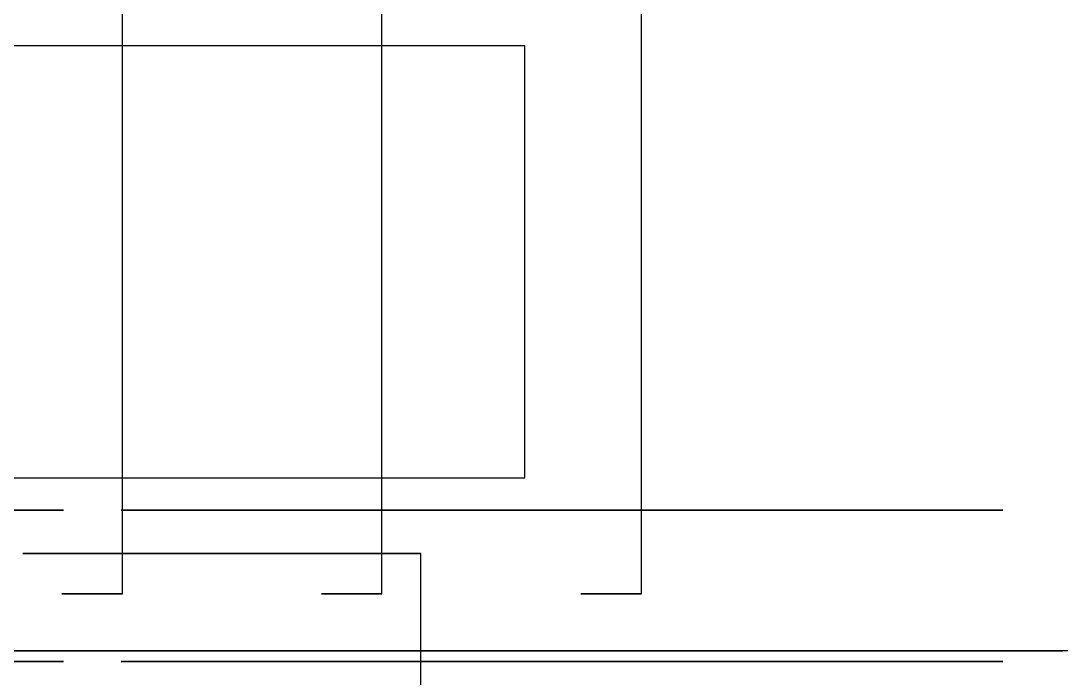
# Model space of a CAD drawing. Header units: millimetres. Extents: x -610 to 577, y -771 to 522.
# Drawn here: x 300.35 to 324.4, y 126.37 to 141.57 of the extents above; entities that cross this region are included whole.
import ezdxf

# ---------------------------------------------------------------- set-up
doc = ezdxf.new("R2010")
doc.units = ezdxf.units.MM
doc.layers.add('HIDDEN', color=8, linetype='Continuous')

msp = doc.modelspace()

# ---------------------------------------------------------------- linework, layer by layer
at = {"layer": 'HIDDEN'}
for points in [[(302.7, 128.316), (302.7, 148.316)], [(308.7, 128.316), (308.7, 148.316)], [(314.7, 128.316), (314.7, 148.316)], [(298, 141), (312, 141)], [(298, 141), (312, 141)], [(312, 131), (312, 141)], [(312, 131), (312, 141)], [(298, 131), (312, 131)], [(298, 131), (312, 131)], [(299.66, 130.25), (300.425, 130.25)], [(300.616, 130.25), (299.912, 130.25)], [(300.425, 130.25), (300.976, 130.25)], [(301.095, 130.25), (300.616, 130.25)], [(300.976, 130.25), (301.281, 130.25)], [(301.321, 130.25), (301.095, 130.25)], [(301.281, 130.25), (301.337, 130.25)], [(301.337, 130.25), (301.321, 130.25)], [(302.674, 130.25), (302.691, 130.25)], [(302.731, 130.25), (302.674, 130.25)], [(302.691, 130.25), (302.916, 130.25)], [(303.036, 130.25), (302.731, 130.25)], [(302.916, 130.25), (303.395, 130.25)], [(303.587, 130.25), (303.036, 130.25)], [(303.395, 130.25), (304.1, 130.25)], [(304.352, 130.25), (303.587, 130.25)], [(304.1, 130.25), (304.989, 130.25)], [(305.287, 130.25), (304.352, 130.25)], [(304.564, 130.25), (304.581, 130.25)], [(304.621, 130.25), (304.564, 130.25)], [(304.581, 130.25), (304.806, 130.25)], [(304.926, 130.25), (304.621, 130.25)], [(304.806, 130.25), (305.285, 130.25)], [(305.477, 130.25), (304.926, 130.25)], [(304.989, 130.25), (306.01, 130.25)], [(305.285, 130.25), (305.99, 130.25)], [(306.338, 130.25), (305.287, 130.25)], [(306.242, 130.25), (305.477, 130.25)], [(305.99, 130.25), (306.879, 130.25)], [(306.01, 130.25), (307.106, 130.25)], [(307.177, 130.25), (306.242, 130.25)], [(307.443, 130.25), (306.338, 130.25)], [(306.879, 130.25), (307.9, 130.25)], [(307.106, 130.25), (308.211, 130.25)], [(308.228, 130.25), (307.177, 130.25)], [(308.538, 130.25), (307.443, 130.25)], [(307.9, 130.25), (308.996, 130.25)], [(308.211, 130.25), (309.261, 130.25)], [(309.333, 130.25), (308.228, 130.25)], [(309.56, 130.25), (308.538, 130.25)], [(308.996, 130.25), (310.101, 130.25)], [(309.261, 130.25), (310.196, 130.25)], [(310.428, 130.25), (309.333, 130.25)], [(310.449, 130.25), (309.56, 130.25)], [(310.101, 130.25), (311.151, 130.25)], [(310.196, 130.25), (310.962, 130.25)], [(311.45, 130.25), (310.428, 130.25)], [(311.153, 130.25), (310.449, 130.25)], [(310.962, 130.25), (311.513, 130.25)], [(311.151, 130.25), (312.086, 130.25)], [(311.632, 130.25), (311.153, 130.25)], [(312.339, 130.25), (311.45, 130.25)], [(311.513, 130.25), (311.817, 130.25)], [(311.858, 130.25), (311.632, 130.25)], [(311.817, 130.25), (311.874, 130.25)], [(311.874, 130.25), (311.858, 130.25)], [(312.086, 130.25), (312.852, 130.25)], [(313.043, 130.25), (312.339, 130.25)], [(312.852, 130.25), (313.403, 130.25)], [(313.014, 130.25), (313.031, 130.25)], [(313.071, 130.25), (313.014, 130.25)], [(313.031, 130.25), (313.256, 130.25)], [(313.522, 130.25), (313.043, 130.25)], [(313.376, 130.25), (313.071, 130.25)], [(313.256, 130.25), (313.735, 130.25)], [(313.927, 130.25), (313.376, 130.25)], [(313.403, 130.25), (313.707, 130.25)], [(313.748, 130.25), (313.522, 130.25)], [(313.707, 130.25), (313.764, 130.25)], [(313.735, 130.25), (314.44, 130.25)], [(313.764, 130.25), (313.748, 130.25)], [(313.855, 130.25), (313.872, 130.25)], [(313.912, 130.25), (313.855, 130.25)], [(313.872, 130.25), (314.097, 130.25)], [(314.217, 130.25), (313.912, 130.25)], [(314.692, 130.25), (313.927, 130.25)], [(314.097, 130.25), (314.576, 130.25)], [(314.768, 130.25), (314.217, 130.25)], [(314.44, 130.25), (315.329, 130.25)], [(314.576, 130.25), (315.281, 130.25)], [(315.627, 130.25), (314.692, 130.25)], [(315.533, 130.25), (314.768, 130.25)], [(315.281, 130.25), (316.17, 130.25)], [(315.329, 130.25), (316.35, 130.25)], [(316.468, 130.25), (315.533, 130.25)], [(316.678, 130.25), (315.627, 130.25)], [(316.17, 130.25), (317.192, 130.25)], [(316.35, 130.25), (317.446, 130.25)], [(317.519, 130.25), (316.468, 130.25)], [(317.783, 130.25), (316.678, 130.25)], [(317.192, 130.25), (318.287, 130.25)], [(317.446, 130.25), (318.551, 130.25)], [(318.624, 130.25), (317.519, 130.25)], [(318.878, 130.25), (317.783, 130.25)], [(318.287, 130.25), (319.392, 130.25)], [(318.551, 130.25), (319.601, 130.25)], [(319.719, 130.25), (318.624, 130.25)], [(319.9, 130.25), (318.878, 130.25)], [(319.392, 130.25), (320.442, 130.25)], [(319.601, 130.25), (320.536, 130.25)], [(320.741, 130.25), (319.719, 130.25)], [(320.789, 130.25), (319.9, 130.25)], [(320.442, 130.25), (321.377, 130.25)], [(320.536, 130.25), (321.302, 130.25)], [(321.63, 130.25), (320.741, 130.25)], [(321.493, 130.25), (320.789, 130.25)], [(321.302, 130.25), (321.853, 130.25)], [(321.377, 130.25), (322.143, 130.25)], [(321.972, 130.25), (321.493, 130.25)], [(322.334, 130.25), (321.63, 130.25)], [(321.853, 130.25), (322.157, 130.25)], [(322.198, 130.25), (321.972, 130.25)], [(322.143, 130.25), (322.694, 130.25)], [(322.157, 130.25), (322.214, 130.25)], [(322.214, 130.25), (322.198, 130.25)], [(322.813, 130.25), (322.334, 130.25)], [(322.694, 130.25), (322.998, 130.25)], [(323.039, 130.25), (322.813, 130.25)], [(322.998, 130.25), (323.055, 130.25)], [(323.055, 130.25), (323.039, 130.25)], [(300.4, 129.25), (300.534, 129.25)], [(300.534, 129.25), (300.4, 129.25)], [(300.4, 129.25), (300.534, 129.25)], [(300.534, 129.25), (300.4, 129.25)], [(300.534, 129.25), (300.927, 129.25)], [(300.927, 129.25), (300.534, 129.25)], [(300.534, 129.25), (300.927, 129.25)], [(300.927, 129.25), (300.534, 129.25)], [(300.927, 129.25), (301.557, 129.25)], [(301.557, 129.25), (300.927, 129.25)], [(300.927, 129.25), (301.557, 129.25)], [(301.557, 129.25), (300.927, 129.25)], [(301.557, 129.25), (302.387, 129.25)], [(302.387, 129.25), (301.557, 129.25)], [(301.557, 129.25), (302.387, 129.25)], [(302.387, 129.25), (301.557, 129.25)], [(302.387, 129.25), (303.369, 129.25)], [(303.369, 129.25), (302.387, 129.25)], [(302.387, 129.25), (303.369, 129.25)], [(303.369, 129.25), (302.387, 129.25)], [(303.369, 129.25), (304.446, 129.25)], [(304.446, 129.25), (303.369, 129.25)], [(303.369, 129.25), (304.446, 129.25)], [(304.446, 129.25), (303.369, 129.25)], [(304.446, 129.25), (305.554, 129.25)], [(305.554, 129.25), (304.446, 129.25)], [(304.446, 129.25), (305.554, 129.25)], [(305.554, 129.25), (304.446, 129.25)], [(305.554, 129.25), (306.631, 129.25)], [(306.631, 129.25), (305.554, 129.25)], [(305.554, 129.25), (306.631, 129.25)], [(306.631, 129.25), (305.554, 129.25)], [(306.631, 129.25), (307.613, 129.25)], [(307.613, 129.25), (306.631, 129.25)], [(306.631, 129.25), (307.613, 129.25)], [(307.613, 129.25), (306.631, 129.25)], [(307.613, 129.25), (308.443, 129.25)], [(308.443, 129.25), (307.613, 129.25)], [(307.613, 129.25), (308.443, 129.25)], [(308.443, 129.25), (307.613, 129.25)], [(308.443, 129.25), (309.073, 129.25)], [(309.073, 129.25), (308.443, 129.25)], [(308.443, 129.25), (309.073, 129.25)], [(309.073, 129.25), (308.443, 129.25)], [(309.073, 129.25), (309.466, 129.25)], [(309.466, 129.25), (309.073, 129.25)], [(309.073, 129.25), (309.466, 129.25)], [(309.466, 129.25), (309.073, 129.25)], [(309.466, 129.25), (309.6, 129.25)], [(309.6, 129.25), (309.466, 129.25)], [(309.466, 129.25), (309.6, 129.25)], [(309.6, 129.25), (309.466, 129.25)], [(309.6, 125.75), (309.6, 129.25)], [(309.6, 125.75), (309.6, 129.25)], [(301.3, 128.316), (301.32, 128.316)], [(301.32, 128.316), (301.3, 128.316)], [(301.32, 128.316), (301.38, 128.316)], [(301.38, 128.316), (301.32, 128.316)], [(301.38, 128.316), (301.476, 128.316)], [(301.476, 128.316), (301.38, 128.316)], [(301.476, 128.316), (301.602, 128.316)], [(301.602, 128.316), (301.476, 128.316)], [(301.602, 128.316), (301.752, 128.316)], [(301.752, 128.316), (301.602, 128.316)], [(301.752, 128.316), (301.916, 128.316)], [(301.916, 128.316), (301.752, 128.316)], [(301.916, 128.316), (302.084, 128.316)], [(302.084, 128.316), (301.916, 128.316)], [(302.084, 128.316), (302.248, 128.316)], [(302.248, 128.316), (302.084, 128.316)], [(302.248, 128.316), (302.398, 128.316)], [(302.398, 128.316), (302.248, 128.316)], [(302.398, 128.316), (302.524, 128.316)], [(302.524, 128.316), (302.398, 128.316)], [(302.524, 128.316), (302.62, 128.316)], [(302.62, 128.316), (302.524, 128.316)], [(302.62, 128.316), (302.68, 128.316)], [(302.68, 128.316), (302.62, 128.316)], [(302.68, 128.316), (302.7, 128.316)], [(302.7, 128.316), (302.68, 128.316)], [(307.3, 128.316), (307.32, 128.316)], [(307.32, 128.316), (307.3, 128.316)], [(307.32, 128.316), (307.38, 128.316)], [(307.38, 128.316), (307.32, 128.316)], [(307.38, 128.316), (307.476, 128.316)], [(307.476, 128.316), (307.38, 128.316)], [(307.476, 128.316), (307.602, 128.316)], [(307.602, 128.316), (307.476, 128.316)], [(307.602, 128.316), (307.752, 128.316)], [(307.752, 128.316), (307.602, 128.316)], [(307.752, 128.316), (307.916, 128.316)], [(307.916, 128.316), (307.752, 128.316)], [(307.916, 128.316), (308.084, 128.316)], [(308.084, 128.316), (307.916, 128.316)], [(308.084, 128.316), (308.248, 128.316)], [(308.248, 128.316), (308.084, 128.316)], [(308.248, 128.316), (308.398, 128.316)], [(308.398, 128.316), (308.248, 128.316)], [(308.398, 128.316), (308.524, 128.316)], [(308.524, 128.316), (308.398, 128.316)], [(308.524, 128.316), (308.62, 128.316)], [(308.62, 128.316), (308.524, 128.316)], [(308.62, 128.316), (308.68, 128.316)], [(308.68, 128.316), (308.62, 128.316)], [(308.68, 128.316), (308.7, 128.316)], [(308.7, 128.316), (308.68, 128.316)], [(313.3, 128.316), (313.32, 128.316)], [(313.32, 128.316), (313.3, 128.316)], [(313.32, 128.316), (313.38, 128.316)], [(313.38, 128.316), (313.32, 128.316)], [(313.38, 128.316), (313.476, 128.316)], [(313.476, 128.316), (313.38, 128.316)], [(313.476, 128.316), (313.602, 128.316)], [(313.602, 128.316), (313.476, 128.316)], [(313.602, 128.316), (313.752, 128.316)], [(313.752, 128.316), (313.602, 128.316)], [(313.752, 128.316), (313.916, 128.316)], [(313.916, 128.316), (313.752, 128.316)], [(313.916, 128.316), (314.084, 128.316)], [(314.084, 128.316), (313.916, 128.316)], [(314.084, 128.316), (314.248, 128.316)], [(314.248, 128.316), (314.084, 128.316)], [(314.248, 128.316), (314.398, 128.316)], [(314.398, 128.316), (314.248, 128.316)], [(314.398, 128.316), (314.524, 128.316)], [(314.524, 128.316), (314.398, 128.316)], [(314.524, 128.316), (314.62, 128.316)], [(314.62, 128.316), (314.524, 128.316)], [(314.62, 128.316), (314.68, 128.316)], [(314.68, 128.316), (314.62, 128.316)], [(314.68, 128.316), (314.7, 128.316)], [(314.7, 128.316), (314.68, 128.316)], [(300.555, 127), (299.629, 127)], [(300.031, 127), (300.996, 127)], [(300.104, 127), (300.607, 127)], [(300.716, 127), (300.279, 127)], [(301.552, 127), (300.555, 127)], [(300.607, 127), (300.885, 127)], [(300.923, 127), (300.716, 127)], [(300.885, 127), (300.937, 127)], [(300.937, 127), (300.923, 127)], [(300.996, 127), (302.006, 127)], [(302.562, 127), (301.552, 127)], [(302.006, 127), (303.003, 127)], [(303.527, 127), (302.562, 127)], [(303.003, 127), (303.929, 127)], [(303.074, 127), (303.089, 127)], [(303.126, 127), (303.074, 127)], [(303.089, 127), (303.295, 127)], [(303.404, 127), (303.126, 127)], [(303.295, 127), (303.733, 127)], [(303.908, 127), (303.404, 127)], [(304.39, 127), (303.527, 127)], [(303.733, 127), (304.376, 127)], [(304.606, 127), (303.908, 127)], [(303.929, 127), (304.73, 127)], [(304.021, 127), (304.085, 127)], [(304.03, 127), (304.021, 127)], [(304.219, 127), (304.03, 127)], [(304.085, 127), (304.38, 127)], [(304.64, 127), (304.219, 127)], [(304.376, 127), (305.187, 127)], [(304.38, 127), (304.899, 127)], [(305.101, 127), (304.39, 127)], [(305.46, 127), (304.606, 127)], [(305.27, 127), (304.64, 127)], [(304.73, 127), (305.36, 127)], [(304.899, 127), (305.61, 127)], [(304.964, 127), (304.979, 127)], [(305.016, 127), (304.964, 127)], [(304.979, 127), (305.185, 127)], [(305.295, 127), (305.016, 127)], [(305.62, 127), (305.101, 127)], [(305.185, 127), (305.623, 127)], [(305.187, 127), (306.12, 127)], [(306.071, 127), (305.27, 127)], [(305.798, 127), (305.295, 127)], [(305.36, 127), (305.781, 127)], [(306.419, 127), (305.46, 127)], [(305.61, 127), (306.473, 127)], [(305.915, 127), (305.62, 127)], [(305.623, 127), (306.266, 127)], [(305.781, 127), (305.97, 127)], [(306.496, 127), (305.798, 127)], [(305.979, 127), (305.915, 127)], [(305.97, 127), (305.979, 127)], [(306.997, 127), (306.071, 127)], [(306.12, 127), (307.12, 127)], [(306.266, 127), (307.077, 127)], [(307.428, 127), (306.419, 127)], [(306.473, 127), (307.438, 127)], [(307.35, 127), (306.496, 127)], [(307.994, 127), (306.997, 127)], [(307.077, 127), (308.01, 127)], [(307.12, 127), (308.129, 127)], [(308.309, 127), (307.35, 127)], [(308.428, 127), (307.428, 127)], [(307.438, 127), (308.448, 127)], [(309.004, 127), (307.994, 127)], [(308.01, 127), (309.01, 127)], [(308.129, 127), (309.089, 127)], [(309.318, 127), (308.309, 127)], [(309.361, 127), (308.428, 127)], [(308.448, 127), (309.445, 127)], [(309.969, 127), (309.004, 127)], [(309.01, 127), (310.019, 127)], [(309.089, 127), (309.942, 127)], [(310.318, 127), (309.318, 127)], [(310.173, 127), (309.361, 127)], [(309.445, 127), (310.371, 127)], [(309.942, 127), (310.641, 127)], [(310.832, 127), (309.969, 127)], [(310.019, 127), (310.979, 127)], [(310.816, 127), (310.173, 127)], [(311.251, 127), (310.318, 127)], [(310.371, 127), (311.172, 127)], [(310.641, 127), (311.144, 127)], [(311.253, 127), (310.816, 127)], [(311.543, 127), (310.832, 127)], [(310.979, 127), (311.832, 127)], [(311.144, 127), (311.422, 127)], [(311.172, 127), (311.802, 127)], [(312.063, 127), (311.251, 127)], [(311.459, 127), (311.253, 127)], [(311.404, 127), (311.468, 127)], [(311.413, 127), (311.404, 127)], [(311.602, 127), (311.413, 127)], [(311.422, 127), (311.474, 127)], [(311.474, 127), (311.459, 127)], [(311.468, 127), (311.763, 127)], [(312.062, 127), (311.543, 127)], [(312.023, 127), (311.602, 127)], [(311.763, 127), (312.282, 127)], [(311.802, 127), (312.223, 127)], [(311.832, 127), (312.531, 127)], [(312.653, 127), (312.023, 127)], [(312.357, 127), (312.062, 127)], [(312.706, 127), (312.063, 127)], [(312.223, 127), (312.412, 127)], [(312.282, 127), (312.993, 127)], [(312.421, 127), (312.357, 127)], [(312.412, 127), (312.421, 127)], [(312.531, 127), (313.034, 127)], [(313.454, 127), (312.653, 127)], [(313.143, 127), (312.706, 127)], [(312.993, 127), (313.856, 127)], [(313.034, 127), (313.312, 127)], [(313.349, 127), (313.143, 127)], [(313.312, 127), (313.364, 127)], [(313.364, 127), (313.349, 127)], [(313.414, 127), (313.429, 127)], [(313.466, 127), (313.414, 127)], [(313.429, 127), (313.635, 127)], [(314.38, 127), (313.454, 127)], [(313.744, 127), (313.466, 127)], [(313.635, 127), (314.073, 127)], [(314.248, 127), (313.744, 127)], [(313.856, 127), (314.821, 127)], [(314.073, 127), (314.716, 127)], [(314.946, 127), (314.248, 127)], [(314.255, 127), (314.27, 127)], [(314.307, 127), (314.255, 127)], [(314.27, 127), (314.476, 127)], [(314.586, 127), (314.307, 127)], [(315.377, 127), (314.38, 127)], [(314.476, 127), (314.914, 127)], [(315.089, 127), (314.586, 127)], [(314.716, 127), (315.527, 127)], [(314.821, 127), (315.831, 127)], [(314.914, 127), (315.557, 127)], [(315.8, 127), (314.946, 127)], [(315.787, 127), (315.089, 127)], [(316.387, 127), (315.377, 127)], [(315.527, 127), (316.46, 127)], [(315.557, 127), (316.369, 127)], [(316.641, 127), (315.787, 127)], [(316.759, 127), (315.8, 127)], [(315.831, 127), (316.829, 127)], [(315.959, 127), (316.023, 127)], [(315.969, 127), (315.959, 127)], [(316.157, 127), (315.969, 127)], [(316.023, 127), (316.319, 127)], [(316.579, 127), (316.157, 127)], [(316.319, 127), (316.837, 127)], [(316.369, 127), (317.301, 127)], [(317.352, 127), (316.387, 127)], [(316.46, 127), (317.46, 127)], [(317.208, 127), (316.579, 127)], [(317.6, 127), (316.641, 127)], [(317.768, 127), (316.759, 127)], [(316.829, 127), (317.754, 127)], [(316.837, 127), (317.548, 127)], [(318.009, 127), (317.208, 127)], [(317.301, 127), (318.301, 127)], [(318.215, 127), (317.352, 127)], [(317.46, 127), (318.469, 127)], [(317.548, 127), (318.412, 127)], [(318.609, 127), (317.6, 127)], [(317.754, 127), (318.555, 127)], [(318.768, 127), (317.768, 127)], [(318.935, 127), (318.009, 127)], [(318.926, 127), (318.215, 127)], [(318.301, 127), (319.31, 127)], [(318.412, 127), (319.376, 127)], [(318.469, 127), (319.428, 127)], [(318.555, 127), (319.185, 127)], [(319.609, 127), (318.609, 127)], [(319.701, 127), (318.768, 127)], [(319.445, 127), (318.926, 127)], [(319.932, 127), (318.935, 127)], [(319.017, 127), (319.082, 127)], [(319.027, 127), (319.017, 127)], [(319.215, 127), (319.027, 127)], [(319.082, 127), (319.377, 127)], [(319.185, 127), (319.606, 127)], [(319.637, 127), (319.215, 127)], [(319.31, 127), (320.27, 127)], [(319.376, 127), (320.387, 127)], [(319.377, 127), (319.895, 127)], [(319.428, 127), (320.282, 127)], [(319.74, 127), (319.445, 127)], [(319.606, 127), (319.795, 127)], [(320.542, 127), (319.609, 127)], [(320.266, 127), (319.637, 127)], [(320.513, 127), (319.701, 127)], [(319.804, 127), (319.74, 127)], [(319.795, 127), (319.804, 127)], [(319.895, 127), (320.607, 127)], [(320.942, 127), (319.932, 127)], [(321.067, 127), (320.266, 127)], [(320.27, 127), (321.123, 127)], [(320.282, 127), (320.981, 127)], [(320.387, 127), (321.384, 127)], [(321.156, 127), (320.513, 127)], [(321.354, 127), (320.542, 127)], [(320.607, 127), (321.47, 127)], [(321.907, 127), (320.942, 127)], [(320.981, 127), (321.484, 127)], [(321.993, 127), (321.067, 127)], [(321.123, 127), (321.822, 127)], [(321.593, 127), (321.156, 127)], [(321.997, 127), (321.354, 127)], [(321.384, 127), (322.31, 127)], [(321.47, 127), (322.435, 127)], [(321.484, 127), (321.762, 127)], [(321.799, 127), (321.593, 127)], [(321.762, 127), (321.814, 127)], [(321.814, 127), (321.799, 127)], [(321.822, 127), (322.325, 127)], [(322.77, 127), (321.907, 127)], [(322.99, 127), (321.993, 127)], [(322.434, 127), (321.997, 127)], [(322.31, 127), (323.111, 127)], [(322.325, 127), (322.603, 127)], [(322.641, 127), (322.434, 127)], [(322.435, 127), (323.445, 127)], [(322.603, 127), (322.655, 127)], [(322.655, 127), (322.641, 127)], [(323.482, 127), (322.77, 127)], [(324, 127), (322.99, 127)], [(323.111, 127), (323.74, 127)], [(323.445, 127), (324.442, 127)], [(324, 127), (323.482, 127)], [(323.74, 127), (324.161, 127)], [(324.965, 127), (324, 127)], [(324.295, 127), (324, 127)], [(324.161, 127), (324.35, 127)], [(324.359, 127), (324.295, 127)], [(324.35, 127), (324.359, 127)], [(299.66, 126.75), (300.425, 126.75)], [(300.616, 126.75), (299.912, 126.75)], [(300.425, 126.75), (300.976, 126.75)], [(301.095, 126.75), (300.616, 126.75)], [(300.976, 126.75), (301.281, 126.75)], [(301.321, 126.75), (301.095, 126.75)], [(301.281, 126.75), (301.337, 126.75)], [(301.337, 126.75), (301.321, 126.75)], [(302.674, 126.75), (302.691, 126.75)], [(302.731, 126.75), (302.674, 126.75)], [(302.691, 126.75), (302.916, 126.75)], [(303.036, 126.75), (302.731, 126.75)], [(302.916, 126.75), (303.395, 126.75)], [(303.587, 126.75), (303.036, 126.75)], [(303.395, 126.75), (304.1, 126.75)], [(304.352, 126.75), (303.587, 126.75)], [(304.1, 126.75), (304.989, 126.75)], [(305.287, 126.75), (304.352, 126.75)], [(304.564, 126.75), (304.581, 126.75)], [(304.621, 126.75), (304.564, 126.75)], [(304.581, 126.75), (304.806, 126.75)], [(304.926, 126.75), (304.621, 126.75)], [(304.806, 126.75), (305.285, 126.75)], [(305.477, 126.75), (304.926, 126.75)], [(304.989, 126.75), (306.01, 126.75)], [(305.285, 126.75), (305.99, 126.75)], [(306.338, 126.75), (305.287, 126.75)], [(306.242, 126.75), (305.477, 126.75)], [(305.99, 126.75), (306.879, 126.75)], [(306.01, 126.75), (307.106, 126.75)], [(307.177, 126.75), (306.242, 126.75)], [(307.443, 126.75), (306.338, 126.75)], [(306.879, 126.75), (307.9, 126.75)], [(307.106, 126.75), (308.211, 126.75)], [(308.228, 126.75), (307.177, 126.75)], [(308.538, 126.75), (307.443, 126.75)], [(307.9, 126.75), (308.996, 126.75)], [(308.211, 126.75), (309.261, 126.75)], [(309.333, 126.75), (308.228, 126.75)], [(309.56, 126.75), (308.538, 126.75)], [(308.996, 126.75), (310.101, 126.75)], [(309.261, 126.75), (310.196, 126.75)], [(310.428, 126.75), (309.333, 126.75)], [(310.449, 126.75), (309.56, 126.75)], [(310.101, 126.75), (311.151, 126.75)], [(310.196, 126.75), (310.962, 126.75)], [(311.45, 126.75), (310.428, 126.75)], [(311.153, 126.75), (310.449, 126.75)], [(310.962, 126.75), (311.513, 126.75)], [(311.151, 126.75), (312.086, 126.75)], [(311.632, 126.75), (311.153, 126.75)], [(312.339, 126.75), (311.45, 126.75)], [(311.513, 126.75), (311.817, 126.75)], [(311.858, 126.75), (311.632, 126.75)], [(311.817, 126.75), (311.874, 126.75)], [(311.874, 126.75), (311.858, 126.75)], [(312.086, 126.75), (312.852, 126.75)], [(313.043, 126.75), (312.339, 126.75)], [(312.852, 126.75), (313.403, 126.75)], [(313.014, 126.75), (313.031, 126.75)], [(313.071, 126.75), (313.014, 126.75)], [(313.031, 126.75), (313.256, 126.75)], [(313.522, 126.75), (313.043, 126.75)], [(313.376, 126.75), (313.071, 126.75)], [(313.256, 126.75), (313.735, 126.75)], [(313.927, 126.75), (313.376, 126.75)], [(313.403, 126.75), (313.707, 126.75)], [(313.748, 126.75), (313.522, 126.75)], [(313.707, 126.75), (313.764, 126.75)], [(313.735, 126.75), (314.44, 126.75)], [(313.764, 126.75), (313.748, 126.75)], [(313.855, 126.75), (313.872, 126.75)], [(313.912, 126.75), (313.855, 126.75)], [(313.872, 126.75), (314.097, 126.75)], [(314.217, 126.75), (313.912, 126.75)], [(314.692, 126.75), (313.927, 126.75)], [(314.097, 126.75), (314.576, 126.75)], [(314.768, 126.75), (314.217, 126.75)], [(314.44, 126.75), (315.329, 126.75)], [(314.576, 126.75), (315.281, 126.75)], [(315.627, 126.75), (314.692, 126.75)], [(315.533, 126.75), (314.768, 126.75)], [(315.281, 126.75), (316.17, 126.75)], [(315.329, 126.75), (316.35, 126.75)], [(316.468, 126.75), (315.533, 126.75)], [(316.678, 126.75), (315.627, 126.75)], [(316.17, 126.75), (317.192, 126.75)], [(316.35, 126.75), (317.446, 126.75)], [(317.519, 126.75), (316.468, 126.75)], [(317.783, 126.75), (316.678, 126.75)], [(317.192, 126.75), (318.287, 126.75)], [(317.446, 126.75), (318.551, 126.75)], [(318.624, 126.75), (317.519, 126.75)], [(318.878, 126.75), (317.783, 126.75)], [(318.287, 126.75), (319.392, 126.75)], [(318.551, 126.75), (319.601, 126.75)], [(319.719, 126.75), (318.624, 126.75)], [(319.9, 126.75), (318.878, 126.75)], [(319.392, 126.75), (320.442, 126.75)], [(319.601, 126.75), (320.536, 126.75)], [(320.741, 126.75), (319.719, 126.75)], [(320.789, 126.75), (319.9, 126.75)], [(320.442, 126.75), (321.377, 126.75)], [(320.536, 126.75), (321.302, 126.75)], [(321.63, 126.75), (320.741, 126.75)], [(321.493, 126.75), (320.789, 126.75)], [(321.302, 126.75), (321.853, 126.75)], [(321.377, 126.75), (322.143, 126.75)], [(321.972, 126.75), (321.493, 126.75)], [(322.334, 126.75), (321.63, 126.75)], [(321.853, 126.75), (322.157, 126.75)], [(322.198, 126.75), (321.972, 126.75)], [(322.143, 126.75), (322.694, 126.75)], [(322.157, 126.75), (322.214, 126.75)], [(322.214, 126.75), (322.198, 126.75)], [(322.813, 126.75), (322.334, 126.75)], [(322.694, 126.75), (322.998, 126.75)], [(323.039, 126.75), (322.813, 126.75)], [(322.998, 126.75), (323.055, 126.75)], [(323.055, 126.75), (323.039, 126.75)]]:
    msp.add_lwpolyline(points, dxfattribs=at)

doc.saveas('drawing.dxf')
